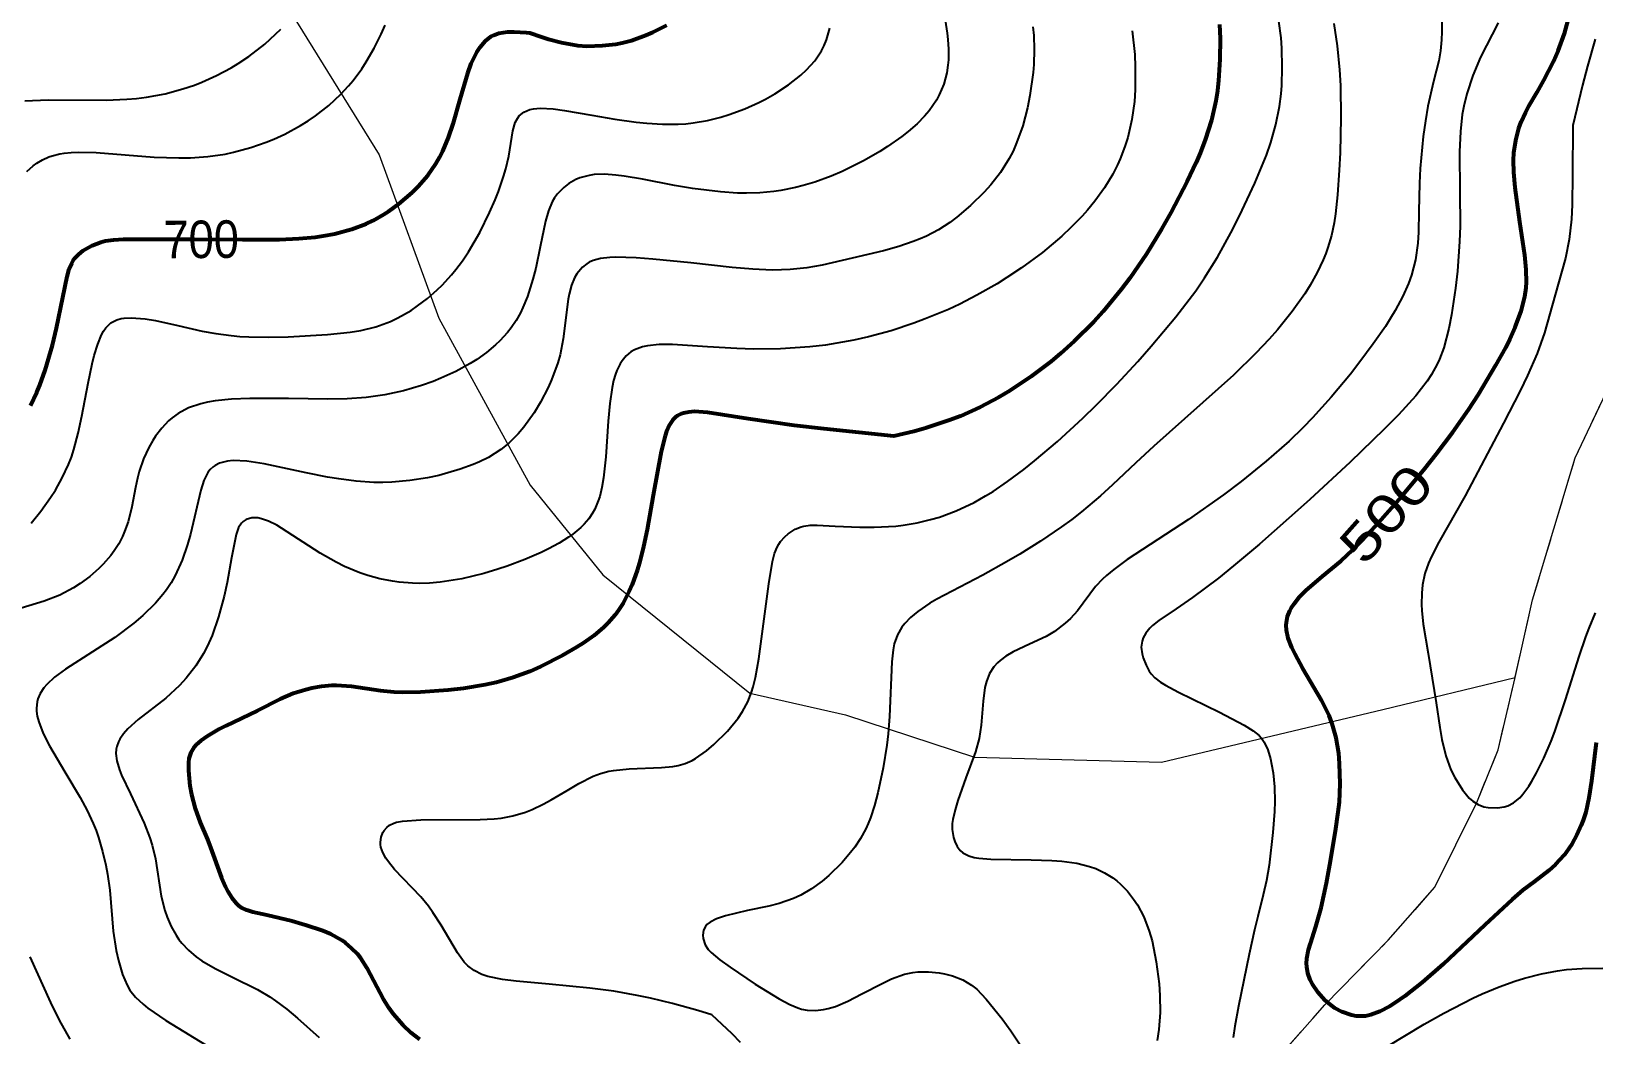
# Model space of a CAD drawing. Header units: metres. Extents: x 545098 to 555652, y 1854398 to 1862642.
# Drawn here: x 550135 to 550843, y 1856288 to 1856742 of the extents above; entities that cross this region are included whole.
import ezdxf
from ezdxf.enums import TextEntityAlignment as Align

# ---------------------------------------------------------------- set-up
doc = ezdxf.new("R2010")
doc.units = ezdxf.units.M
doc.header["$LTSCALE"] = 6.8
doc.linetypes.add('SHORT_DASHED', pattern=[2.7, 1.5, -1.2])
for name, color, linetype, lineweight in [('1', 7, 'Continuous', 25), ('2', 7, 'Continuous', 53), ('34', 7, 'Continuous', 13), ('45', 7, 'SHORT_DASHED', 13), ('53', 7, 'Continuous', 13)]:
    doc.layers.add(name, color=color, linetype=linetype, lineweight=lineweight)
doc.layers.add('4', color=7, linetype='Continuous')

msp = doc.modelspace()

# ---------------------------------------------------------------- linework, layer by layer
at = {"layer": '1'}
for points in [[(550133.35, 1856678.86), (550136.25, 1856681.47), (550137.81, 1856682.63), (550140.36, 1856684.18), (550143.21, 1856685.47), (550144.78, 1856686.01), (550148.26, 1856686.86), (550150.19, 1856687.18), (550153.35, 1856687.49), (550156.84, 1856687.62), (550164.65, 1856687.43), (550190.97, 1856685.43), (550202.12, 1856685.03), (550207.46, 1856685.11), (550215.3, 1856685.66), (550223.05, 1856686.78), (550226.93, 1856687.58), (550234.75, 1856689.7), (550241.67, 1856692.12), (550245.08, 1856693.51), (550250.09, 1856695.8), (550257.29, 1856699.67), (550260.7, 1856701.78), (550263.96, 1856704.01), (550270.04, 1856708.77), (550275.55, 1856713.93), (550278.91, 1856717.59), (550281.02, 1856720.11), (550284.93, 1856725.37), (550286.96, 1856728.43), (550290.62, 1856734.71), (550293.75, 1856741), (550295.52, 1856745.11)], [(550549.08, 1856747.37), (550550.05, 1856741.47), (550550.38, 1856738.55), (550550.65, 1856734.25), (550550.59, 1856729.35), (550550.4, 1856726.97), (550549.88, 1856723.48), (550548.55, 1856718.41), (550546.49, 1856713.5), (550545.16, 1856711.09), (550541.85, 1856706.34), (550539.86, 1856703.99), (550536.42, 1856700.48), (550532.42, 1856696.98), (550529.48, 1856694.67), (550523.06, 1856690.16), (550519.63, 1856687.99), (550512.44, 1856683.86), (550502.49, 1856678.95), (550497.5, 1856676.82), (550490.15, 1856674.11), (550484.84, 1856672.51), (550481.4, 1856671.63), (550474.74, 1856670.3), (550471.51, 1856669.84), (550465.23, 1856669.25), (550459.14, 1856669.07), (550455.18, 1856669.14), (550447.4, 1856669.64), (550434.69, 1856671.22), (550426.63, 1856672.57), (550412.06, 1856675.34), (550403.81, 1856676.77), (550400.09, 1856677.27), (550394.95, 1856677.63), (550390.22, 1856677.46), (550387.99, 1856677.13), (550383.74, 1856675.96), (550381.97, 1856675.23), (550378.66, 1856673.39), (550376.43, 1856671.7), (550373.53, 1856668.7), (550372.31, 1856667), (550371.25, 1856665.18), (550369.52, 1856661.13), (550368.17, 1856656.44), (550365.77, 1856644.78), (550363.76, 1856635.2), (550362.47, 1856630.1), (550360.02, 1856622.38), (550357.97, 1856617.36), (550356.8, 1856614.93), (550354.83, 1856611.44), (550352.61, 1856608.15), (550351, 1856606.07), (550347.46, 1856602.18), (550345.55, 1856600.37), (550341.47, 1856596.97), (550337.09, 1856593.86), (550334.02, 1856591.94), (550327.59, 1856588.42), (550320.85, 1856585.31), (550317.37, 1856583.9), (550312.05, 1856582), (550303.86, 1856579.61), (550295.46, 1856577.81), (550291.21, 1856577.15), (550286.92, 1856576.65), (550278.29, 1856576.05), (550269.56, 1856575.87), (550251.87, 1856576.12), (550234.29, 1856576.21), (550226.06, 1856575.86), (550218.56, 1856575.1), (550215.16, 1856574.53), (550212.03, 1856573.8), (550206.52, 1856571.91), (550201.85, 1856569.43), (550199.13, 1856567.47), (550197.46, 1856566.02), (550194.39, 1856562.79), (550191.6, 1856559.13), (550190.31, 1856557.15), (550188.52, 1856553.98), (550186.16, 1856548.8), (550184.23, 1856543.14), (550183.43, 1856540.13), (550182.52, 1856535.94), (550180.83, 1856527.16), (550179.16, 1856520.41), (550177.61, 1856515.92), (550176.66, 1856513.7), (550174.96, 1856510.43), (550172.91, 1856507.22), (550171.36, 1856505.14), (550167.87, 1856501.14)], [(550353.38, 1856387.25), (550359.04, 1856389.01), (550362.15, 1856390.24), (550367.17, 1856392.59), (550370.73, 1856394.51), (550378.03, 1856398.78), (550383.28, 1856401.88), (550389.75, 1856405.22), (550393.13, 1856406.48), (550396.88, 1856407.45), (550398.96, 1856407.83), (550406.02, 1856408.53), (550420.65, 1856409.15), (550425.87, 1856409.64), (550428.17, 1856410.05), (550431.39, 1856410.97), (550434.52, 1856412.33), (550436.1, 1856413.22), (550441.06, 1856416.72), (550444.39, 1856419.54), (550450.57, 1856425.65), (550455.46, 1856431.56), (550457.41, 1856434.48), (550459.82, 1856438.94), (550461.51, 1856443.24), (550462.24, 1856445.68), (550463.26, 1856449.96), (550464.74, 1856458.32), (550469.33, 1856492.29), (550470.98, 1856502.47), (550471.92, 1856506.03), (550473.1, 1856508.92), (550473.82, 1856510.21), (550474.65, 1856511.42), (550476.58, 1856513.63), (550478.04, 1856514.93), (550481.28, 1856517.01), (550483.88, 1856518.07), (550485.21, 1856518.42), (550488.02, 1856518.8), (550491.18, 1856518.85), (550499.31, 1856518.39), (550510.56, 1856517.89), (550516.96, 1856517.88), (550526.83, 1856518.42), (550530.08, 1856518.8), (550536.42, 1856519.88), (550542.57, 1856521.34), (550546.54, 1856522.52), (550554.18, 1856525.34), (550562.29, 1856529.17), (550567.46, 1856532.06), (550570.83, 1856534.13), (550577.41, 1856538.55), (550584.72, 1856543.96), (550589.65, 1856547.89), (550600.04, 1856556.76), (550611.5, 1856567.27), (550617.55, 1856573.14), (550626.9, 1856582.67), (550636.33, 1856592.92), (550642.44, 1856599.88), (550653.56, 1856613.17), (550662.63, 1856624.92), (550666.64, 1856630.72), (550672.5, 1856640.17), (550678.46, 1856651.06), (550682.37, 1856658.76), (550689.39, 1856673.65), (550694.65, 1856686.28), (550696.64, 1856691.93), (550698.94, 1856700.08), (550700.53, 1856708.31), (550701.22, 1856713.97), (550701.54, 1856717.85), (550701.81, 1856725.94), (550701.6, 1856734.64), (550701.24, 1856739.33), (550700.27, 1856746.98)], [(550725.09, 1856745.91), (550726.65, 1856735.75), (550727.72, 1856724.94), (550728.11, 1856717.85), (550728.32, 1856703.2), (550727.98, 1856687.39), (550727.62, 1856679.48), (550726.85, 1856668.37), (550725.91, 1856659.68), (550725.28, 1856655.69), (550724.08, 1856649.99), (550722.46, 1856644.46), (550721.47, 1856641.7), (550720.34, 1856638.91), (550717.66, 1856633.24), (550714.43, 1856627.45), (550711.96, 1856623.52), (550706.29, 1856615.51), (550699.62, 1856607.27), (550695.91, 1856603.07), (550689.85, 1856596.63), (550679.63, 1856586.68), (550643.57, 1856554.57), (550635.55, 1856547.07), (550624.89, 1856537.06), (550619.43, 1856532.13), (550610.92, 1856524.92), (550606.46, 1856521.42), (550601.85, 1856518.03), (550592.36, 1856511.58), (550582.94, 1856505.7), (550576.94, 1856502.18), (550566.27, 1856496.23), (550545.35, 1856485.3), (550542.25, 1856483.49), (550536.75, 1856479.78)], [(550774.01, 1856749.59), (550774.09, 1856742.07), (550773.96, 1856738.53), (550773.5, 1856733.53), (550772.66, 1856728.89), (550770.28, 1856719.58), (550767.77, 1856708.4), (550766.62, 1856701.87), (550765.61, 1856694.72), (550764.19, 1856680.18), (550763.86, 1856673.58), (550763.66, 1856660.79), (550763.47, 1856651.45), (550763.13, 1856646.51), (550762.06, 1856638.89), (550760.27, 1856631.91), (550758.98, 1856628.25), (550756.41, 1856622.4), (550752.95, 1856615.96)], [(550799.48, 1856746.22), (550791.62, 1856730.64), (550788.03, 1856722.32), (550785.31, 1856714.04), (550783.99, 1856708.48)], [(550132.38, 1856710.87), (550142.95, 1856711.29), (550169.3, 1856711.19), (550178.53, 1856711.57), (550183.04, 1856711.95), (550187.44, 1856712.49), (550195.89, 1856714.05), (550203.96, 1856716.22), (550209.16, 1856718), (550212.56, 1856719.32), (550219.24, 1856722.31), (550225.78, 1856725.75), (550229.02, 1856727.68), (550233.84, 1856730.88), (550241.06, 1856736.48), (550248.3, 1856743.24)], [(550633.84, 1856742.58), (550634.96, 1856731.83), (550635.24, 1856726.22), (550635.19, 1856715.88), (550634.82, 1856710.56), (550633.71, 1856702.46), (550631.81, 1856694.25), (550630.52, 1856690.12), (550628.4, 1856684.6), (550627.17, 1856681.84), (550625.07, 1856677.71), (550621.35, 1856671.53), (550616.9, 1856665.41), (550613.56, 1856661.38), (550611.18, 1856658.72), (550606.08, 1856653.48), (550601.98, 1856649.64), (550593.18, 1856642.22), (550583.72, 1856635.22), (550577.14, 1856630.84), (550572.66, 1856628.06), (550563.55, 1856622.88), (550555.78, 1856618.92), (550550.58, 1856616.5), (550540.16, 1856612.16), (550534.97, 1856610.23), (550524.65, 1856606.85), (550514.48, 1856604.08), (550507.83, 1856602.57), (550494.91, 1856600.31), (550487.92, 1856599.47), (550474.65, 1856598.57), (550462.39, 1856598.48), (550454.86, 1856598.72), (550441.46, 1856599.55), (550425.74, 1856600.55), (550419.6, 1856600.57), (550414.4, 1856600.06), (550412.11, 1856599.56), (550408.48, 1856598.18), (550406.87, 1856597.24), (550404.7, 1856595.46), (550402.82, 1856593.22), (550401.99, 1856591.91), (550400.51, 1856588.89), (550399.87, 1856587.17), (550399.03, 1856584.3), (550398.33, 1856581.1), (550397.25, 1856573.87), (550396.51, 1856565.93), (550395.43, 1856549.82), (550394.49, 1856540.21), (550393.75, 1856535.84), (550392.72, 1856531.74), (550392.07, 1856529.79), (550390.45, 1856526.07), (550389.46, 1856524.3), (550387.73, 1856521.75), (550385.66, 1856519.33), (550384.11, 1856517.78), (550380.59, 1856514.82), (550378.64, 1856513.41), (550374.36, 1856510.7), (550369.6, 1856508.13), (550366.19, 1856506.48), (550358.82, 1856503.32), (550350.81, 1856500.32), (550346.62, 1856498.92), (550340.18, 1856496.99), (550330.32, 1856494.61), (550320.48, 1856493.04), (550315.66, 1856492.63), (550310.95, 1856492.5), (550307.87, 1856492.56), (550301.86, 1856493.03), (550298.92, 1856493.43), (550293.2, 1856494.55), (550287.66, 1856496.07), (550284.07, 1856497.28), (550277.13, 1856500.18), (550273.37, 1856502.05), (550266.2, 1856506.12), (550248.64, 1856517.52), (550246.44, 1856518.81), (550242.68, 1856520.69), (550239.63, 1856521.77), (550237.93, 1856522.13), (550235.12, 1856522.17), (550232.59, 1856521.45), (550231.22, 1856520.55), (550230.44, 1856519.77), (550229.16, 1856517.73), (550228.09, 1856514.61), (550226.06, 1856504.06), (550223.96, 1856492.9), (550222.6, 1856486.65), (550220.16, 1856477.35), (550217.22, 1856468.96), (550214.98, 1856463.94), (550213.37, 1856460.82), (550209.86, 1856455.14)], [(550355.43, 1856702.93), (550356.26, 1856704), (550358.32, 1856705.7), (550361.03, 1856706.89), (550362.7, 1856707.27), (550365.73, 1856707.56), (550371.7, 1856707.26), (550376.78, 1856706.55), (550389.09, 1856704.34), (550399.52, 1856702.52), (550409.15, 1856701.18), (550413.99, 1856700.69), (550421.21, 1856700.26), (550428.26, 1856700.28), (550431.68, 1856700.5), (550435.03, 1856700.85), (550441.46, 1856701.95), (550447.53, 1856703.46), (550451.35, 1856704.64), (550458.44, 1856707.26), (550464.8, 1856710.06), (550467.76, 1856711.55), (550472.03, 1856713.95), (550478.27, 1856718.1), (550483.78, 1856722.46), (550486.42, 1856724.92), (550490.06, 1856728.96), (550493.13, 1856733.46), (550494.38, 1856735.88), (550495.42, 1856738.43), (550496.91, 1856743.79)], [(550588.86, 1856744.4), (550589.26, 1856740.45), (550589.5, 1856734.16), (550589.27, 1856727.34), (550588.97, 1856723.69), (550587.5, 1856713.21), (550586.39, 1856707.75), (550584.25, 1856699.6), (550581.5, 1856691.8), (550579.9, 1856688.15), (550578.14, 1856684.71), (550574.22, 1856678.44), (550569.89, 1856672.9), (550566.86, 1856669.56), (550560.65, 1856663.54), (550554.41, 1856658.23), (550551.21, 1856655.83), (550546.18, 1856652.55), (550540.72, 1856649.65), (550537.78, 1856648.34), (550534.68, 1856647.13)], [(550843.49, 1856738.81), (550840.01, 1856726.61), (550837.78, 1856717.88), (550833.4, 1856699.66), (550833.26, 1856677.42), (550833.06, 1856663.74), (550832.74, 1856657.31), (550831.76, 1856648.17), (550830.01, 1856639.59), (550825.35, 1856623.11), (550820.46, 1856605.8), (550817.19, 1856596.46), (550812.89, 1856586.54), (550809.52, 1856579.6), (550801.98, 1856564.97), (550784.6, 1856532.17), (550772.75, 1856511.11), (550769.29, 1856504.64), (550767.94, 1856501.6), (550766.37, 1856496.93), (550765.36, 1856491.81), (550765, 1856488.14), (550764.9, 1856482.97), (550765.01, 1856480.29), (550765.64, 1856474.05), (550767.82, 1856460.77), (550771.45, 1856438.4), (550773.12, 1856427.32), (550774.1, 1856421.89), (550775.9, 1856414.4), (550778.19, 1856408.13), (550779.89, 1856404.64), (550783.34, 1856399.11), (550786.49, 1856395.28), (550788.03, 1856393.9), (550790.42, 1856392.37), (550793.07, 1856391.4), (550794.99, 1856391.02), (550799.2, 1856390.89), (550802.3, 1856391.31), (550803.94, 1856391.83), (550806.54, 1856393.21), (550809.3, 1856395.52), (550810.76, 1856397.11), (550813.45, 1856400.75), (550814.85, 1856402.94), (550816.98, 1856406.7), (550820.24, 1856413.34), (550823.53, 1856421.14), (550825.17, 1856425.47), (550830.01, 1856439.75), (550836.24, 1856459.4), (550839.26, 1856468.24), (550840.75, 1856472.19), (550843.69, 1856479.17)], [(550135.21, 1856519.69), (550139.59, 1856525.21), (550144.03, 1856531.35), (550146.22, 1856534.71), (550149.36, 1856540.19), (550152.21, 1856546.28), (550153.48, 1856549.59), (550154.63, 1856553.08), (550156.62, 1856560.46), (550158.29, 1856568.14), (550161.08, 1856583.07), (550162.89, 1856591.8), (550163.85, 1856595.66), (550165.39, 1856600.75), (550167.13, 1856604.94), (550168.08, 1856606.66), (550169.1, 1856608.14), (550171.38, 1856610.38), (550174.01, 1856611.79), (550176, 1856612.34), (550177.44, 1856612.56), (550180.61, 1856612.68), (550186.86, 1856612.16), (550191.55, 1856611.4), (550201.72, 1856609.2), (550212.75, 1856606.64), (550218.95, 1856605.5), (550225.91, 1856604.6), (550229.73, 1856604.28), (550233.8, 1856604.06), (550242.53, 1856603.91), (550251.67, 1856604.09), (550269.44, 1856605.12), (550279.79, 1856606.22), (550284.54, 1856607), (550291.35, 1856608.64), (550297.97, 1856611.04), (550301.29, 1856612.6), (550307.27, 1856616.01), (550310.27, 1856618.04), (550314.75, 1856621.46), (550319.17, 1856625.36), (550321.33, 1856627.48), (550325.54, 1856632.06), (550327.58, 1856634.52), (550330.52, 1856638.42), (550333.33, 1856642.56), (550338.46, 1856651.33), (550342.88, 1856660.3), (550345.38, 1856666.11), (550346.84, 1856669.83), (550349.21, 1856676.64), (550350.21, 1856680.02), (550351.61, 1856685.82), (550353.38, 1856697.34), (550354.42, 1856701.01), (550355.43, 1856702.93)], [(550783.99, 1856708.48), (550783.32, 1856704.72), (550782.42, 1856696.97), (550782.04, 1856687.84), (550782.25, 1856669.74), (550782.29, 1856654.13), (550782.11, 1856647.2), (550781.2, 1856633.77), (550780.3, 1856626.08), (550778.44, 1856614.07), (550777.19, 1856607.84), (550774.9, 1856599.09), (550773.04, 1856594), (550771.96, 1856591.63), (550769.43, 1856587.04), (550767.38, 1856583.98), (550762.2, 1856577.44), (550754.35, 1856568.83), (550747.94, 1856562.29), (550732.49, 1856547.36), (550714.23, 1856530.48), (550704.83, 1856522.01), (550691.42, 1856510.24), (550679.73, 1856500.38), (550672.89, 1856494.87), (550661.12, 1856486.05), (550653.73, 1856481.02), (550645.93, 1856475.7), (550643.04, 1856473.37), (550641.86, 1856472.23), (550640.04, 1856470), (550638.83, 1856467.82), (550638.33, 1856466.41), (550637.95, 1856463.65), (550638.3, 1856460.68), (550638.83, 1856458.82), (550640.2, 1856455.51), (550641.59, 1856452.81), (550642.43, 1856451.6), (550644.15, 1856449.8), (550646.67, 1856447.87), (550648.88, 1856446.46), (550654.78, 1856443.23), (550673.36, 1856434.17), (550684.46, 1856428.34), (550688.59, 1856425.75), (550691.29, 1856423.61), (550692.35, 1856422.5), (550693.66, 1856420.66), (550695.24, 1856417.17), (550696.44, 1856413.06), (550696.97, 1856410.68), (550697.64, 1856406.81), (550698.27, 1856400.5), (550698.39, 1856393.86), (550698.23, 1856389.28), (550697.51, 1856379.78), (550695.82, 1856365.04), (550694.65, 1856358.06), (550693.21, 1856351.51), (550690.76, 1856341.8), (550689.28, 1856335.75), (550686.76, 1856324.69), (550681.94, 1856301.25), (550680.33, 1856292.07), (550679.61, 1856287.02)], [(550534.68, 1856647.13), (550528.09, 1856644.95), (550521.15, 1856643.02), (550507.05, 1856639.59), (550493.46, 1856636.46), (550486.47, 1856635.26), (550479.01, 1856634.49), (550475.03, 1856634.32), (550470.85, 1856634.3), (550462.01, 1856634.67), (550452.75, 1856635.44), (550434.03, 1856637.5), (550416.77, 1856639.26), (550409.22, 1856639.82), (550399.8, 1856640.09), (550397.26, 1856639.99), (550393.01, 1856639.51), (550389.7, 1856638.63), (550387.89, 1856637.81), (550386.81, 1856637.16), (550384.9, 1856635.61), (550382.42, 1856632.61), (550381.34, 1856630.75), (550379.94, 1856627.42), (550378.84, 1856623.38), (550378.41, 1856621.05), (550376.21, 1856603.11), (550374.75, 1856595.96), (550373.71, 1856592.24), (550370.94, 1856584.6), (550369.42, 1856581.2), (550365.97, 1856574.51), (550363.06, 1856569.72), (550358.32, 1856563.15), (550355.82, 1856560.22), (550353.27, 1856557.58), (550351.53, 1856555.98), (550347.95, 1856553.1), (550342.29, 1856549.5), (550338.28, 1856547.49), (550335.48, 1856546.29), (550329.56, 1856544.14), (550319.86, 1856541.39), (550314.71, 1856540.27), (550306.74, 1856538.99), (550298.61, 1856538.27), (550294.52, 1856538.15), (550290.46, 1856538.2), (550282.41, 1856538.75), (550274.55, 1856539.76), (550269.46, 1856540.62), (550259.74, 1856542.57), (550240.75, 1856546.64), (550232.86, 1856547.85), (550226.8, 1856548.11), (550224.12, 1856547.86), (550220.58, 1856546.93), (550218.54, 1856545.88), (550217.62, 1856545.21), (550216.38, 1856544.03), (550215.28, 1856542.61), (550213.48, 1856539.09), (550212.04, 1856534.71), (550207.42, 1856514.78), (550206.12, 1856510.12), (550203.71, 1856503.03), (550200.55, 1856496.08), (550198.65, 1856492.75), (550196.5, 1856489.54), (550194.94, 1856487.48), (550191.54, 1856483.51), (550185.87, 1856477.96), (550181.77, 1856474.5), (550173.09, 1856468.08), (550163.05, 1856461.55), (550150.83, 1856453.68), (550145.87, 1856450), (550142.42, 1856446.8), (550141.04, 1856445.19), (550139.41, 1856442.74), (550138.31, 1856440.2), (550137.96, 1856438.88), (550137.66, 1856436.1), (550137.71, 1856434.64), (550138.05, 1856432.34), (550138.68, 1856429.89), (550140.73, 1856424.62), (550143.57, 1856418.98), (550150.5, 1856407.25), (550157.46, 1856395.62), (550160.61, 1856389.77), (550163.4, 1856383.77), (550164.63, 1856380.69), (550165.74, 1856377.55), (550167.61, 1856371.19), (550169.06, 1856364.93), (550169.81, 1856360.92), (550170.87, 1856353.63), (550172.44, 1856335.19), (550173.82, 1856326.32), (550174.81, 1856321.78)], [(550752.95, 1856615.96), (550750.84, 1856612.47), (550748.46, 1856608.76), (550743.01, 1856600.89), (550736.91, 1856592.7), (550732.62, 1856587.23), (550723.93, 1856576.76), (550715.49, 1856567.38), (550711.3, 1856563.04), (550704.87, 1856556.82), (550694.56, 1856547.74), (550683.11, 1856538.57), (550675.11, 1856532.56), (550659.37, 1856521.46), (550631.53, 1856503.28), (550625.46, 1856498.83), (550622.24, 1856496.13), (550620.39, 1856494.41), (550617.27, 1856491.06), (550609.07, 1856480.05), (550605.88, 1856476.62), (550603.54, 1856474.48), (550598.59, 1856470.73), (550594.82, 1856468.5), (550587.29, 1856464.96), (550579.95, 1856461.55), (550576.62, 1856459.61), (550574, 1856457.65), (550572.82, 1856456.57), (550571.24, 1856454.79), (550569.28, 1856451.73), (550567.85, 1856448.12), (550567.16, 1856445.4), (550566.28, 1856439.23), (550565.44, 1856428.29), (550564.51, 1856422.34), (550562.86, 1856416.26), (550558.55, 1856404.43), (550554.93, 1856394.22), (550553.67, 1856390.08), (550552.62, 1856385.69), (550552.38, 1856383.81), (550552.36, 1856381.11), (550552.97, 1856377.46), (550553.52, 1856375.71), (550554.6, 1856373.38), (550555.99, 1856371.55), (550557.09, 1856370.59), (550559.79, 1856369.17), (550562.33, 1856368.45), (550564.4, 1856368.1), (550569.79, 1856367.65), (550588.14, 1856367.33), (550597.38, 1856367.16), (550601.99, 1856366.87), (550608.77, 1856365.94), (550614.56, 1856364.45), (550617.34, 1856363.44), (550621.34, 1856361.56), (550625.09, 1856359.24), (550626.85, 1856357.9), (550628.54, 1856356.44), (550631.68, 1856353.19), (550634.49, 1856349.57), (550636.17, 1856346.99), (550639.05, 1856341.55), (550641.54, 1856335.13), (550642.83, 1856330.68), (550644.76, 1856321.29), (550646.06, 1856311.24), (550646.42, 1856306.08), (550646.49, 1856298.32), (550645.9, 1856290.67), (550645.17, 1856285.62)], [(550167.87, 1856501.14), (550165.96, 1856499.24), (550161.85, 1856495.64), (550157.46, 1856492.39), (550154.41, 1856490.44), (550148.18, 1856487.13), (550141.15, 1856484.38), (550127.29, 1856480.2)], [(550536.75, 1856479.78), (550533.42, 1856477.03), (550530.87, 1856474.39), (550529.55, 1856472.66), (550527.54, 1856469.15), (550526.09, 1856465.12), (550525.55, 1856462.47), (550524.95, 1856457.06), (550523.96, 1856432.24), (550523.35, 1856424.34), (550522.76, 1856419.35), (550521.11, 1856409.1), (550518.68, 1856397.72), (550517.12, 1856391.96), (550515.3, 1856386.47), (550514.28, 1856383.9), (550513.19, 1856381.48), (550510.79, 1856377.06), (550508.18, 1856373.11), (550506.34, 1856370.69), (550502.49, 1856366.25), (550496.5, 1856360.29), (550493.41, 1856357.67), (550488.66, 1856354.24), (550483.79, 1856351.47), (550480.52, 1856349.97), (550474.02, 1856347.65), (550469.26, 1856346.4), (550459.61, 1856344.41), (550449.72, 1856342.1), (550445.62, 1856340.74), (550442.66, 1856339.22), (550441.29, 1856338.1), (550440.61, 1856337.3), (550439.75, 1856335.56), (550439.44, 1856333.37), (550439.58, 1856331.84), (550440.54, 1856328.88), (550441.84, 1856326.87), (550443.12, 1856325.49), (550447.17, 1856322.16), (550451.78, 1856318.86), (550463.16, 1856311.21), (550474.05, 1856304.44), (550478.74, 1856301.94), (550482.39, 1856300.38), (550484.09, 1856299.84), (550486.58, 1856299.32), (550490.39, 1856299.15), (550494.1, 1856299.6), (550496.12, 1856300.07), (550499.41, 1856301.09), (550505.01, 1856303.44), (550511.47, 1856306.74), (550520.55, 1856311.51), (550524.89, 1856313.53), (550530.8, 1856315.61), (550534.45, 1856316.4), (550536.83, 1856316.68), (550541.58, 1856316.77), (550546.46, 1856316.28), (550548.89, 1856315.84), (550552.41, 1856314.95), (550557.2, 1856313.12), (550561.14, 1856310.73), (550563.44, 1856308.83), (550567.77, 1856304.29), (550574.94, 1856295.5), (550578.94, 1856290.04), (550584.55, 1856281.44)], [(550209.86, 1856455.14), (550205.47, 1856449.56), (550202.39, 1856446.27), (550196.21, 1856440.63), (550183.73, 1856430.85), (550179.03, 1856426.61), (550177.06, 1856424.38), (550175.46, 1856422.06), (550174.83, 1856420.86), (550174.02, 1856418.64), (550173.79, 1856417.45), (550173.67, 1856415.51), (550174.09, 1856412.16), (550175.3, 1856408.08), (550176.24, 1856405.7), (550180.22, 1856397.2), (550186.45, 1856384.03), (550189.04, 1856377.33), (550190.05, 1856374.07), (550191.52, 1856367.82), (550194.15, 1856351.01), (550195.75, 1856344.47), (550196.78, 1856341.43), (550198.63, 1856337.16), (550200.86, 1856333.24), (550202.11, 1856331.42), (550203.47, 1856329.69), (550206.5, 1856326.48), (550210, 1856323.54), (550212.62, 1856321.69), (550218.59, 1856318.17), (550226.47, 1856314.29), (550237.81, 1856308.66), (550243.35, 1856305.42), (550245.98, 1856303.65), (550251.04, 1856299.83), (550255.91, 1856295.72), (550265.62, 1856287.03)], [(550456.52, 1856284.68), (550452.62, 1856288.68), (550443.5, 1856297.19), (550437.09, 1856299.18), (550425.63, 1856302.42), (550415.69, 1856304.82), (550409.75, 1856306.05), (550399.06, 1856307.9), (550388.27, 1856309.38), (550369.78, 1856311.21), (550354.84, 1856312.47), (550348.74, 1856313.23), (550342.07, 1856314.65), (550339.32, 1856315.57), (550335.84, 1856317.27), (550333.03, 1856319.39), (550331.4, 1856321.08), (550328.39, 1856325.24), (550320.96, 1856337.8), (550317.2, 1856343.57), (550315.13, 1856346.39), (550311.66, 1856350.59), (550299.85, 1856362.97), (550297.02, 1856366.46), (550295.86, 1856368.16), (550294.51, 1856370.66), (550293.66, 1856373.09), (550293.45, 1856374.28), (550293.4, 1856375.45), (550293.72, 1856377.71), (550294.55, 1856379.77), (550295.06, 1856380.61), (550296.33, 1856382.09), (550297.47, 1856383.01), (550299.47, 1856384.05), (550300.65, 1856384.43), (550303.47, 1856384.97), (550311.67, 1856385.43), (550338.56, 1856385.68), (550344.86, 1856385.93), (550348.04, 1856386.23), (550353.38, 1856387.25)], [(550134.74, 1856323.47), (550143.98, 1856302.85), (550147.93, 1856294.9), (550152.78, 1856286.29)], [(550174.81, 1856321.78), (550176.65, 1856315.44), (550178.7, 1856310.64), (550180.02, 1856308.45), (550182.56, 1856305.26), (550185.99, 1856302.01), (550188.12, 1856300.31), (550196.21, 1856294.69), (550217.17, 1856281.87)], [(550749.24, 1856282.96), (550766.06, 1856293.01), (550775.01, 1856298.07), (550788.12, 1856304.86), (550792.24, 1856306.76), (550800, 1856309.98), (550807.1, 1856312.51), (550811.44, 1856313.85), (550819.18, 1856315.83), (550826.38, 1856317.19), (550830.48, 1856317.7), (550837.61, 1856318.15), (550846.98, 1856318.41)]]:
    msp.add_lwpolyline(points, dxfattribs=at)
at = {"layer": '2'}
for points in [[(550361.12, 1856741.65), (550366.38, 1856739.77), (550369.59, 1856738.75), (550375.4, 1856737.22), (550382.74, 1856735.96), (550386.89, 1856735.66), (550393.94, 1856735.86), (550400.02, 1856736.56), (550402.87, 1856737.09), (550407.07, 1856738.15), (550413.6, 1856740.5), (550416.72, 1856741.87), (550423.17, 1856745.12)], [(550673.42, 1856745.36), (550673.65, 1856739.07), (550673.59, 1856729.53), (550672.96, 1856720.06), (550672.4, 1856715.43), (550671.67, 1856710.91), (550669.67, 1856702.05), (550666.88, 1856693.2), (550664.57, 1856687.15), (550662.82, 1856683), (550658.78, 1856674.31), (550651.38, 1856660.14), (550647.15, 1856652.74), (550640.24, 1856641.57), (550632.76, 1856630.65), (550628.85, 1856625.41), (550620.71, 1856615.51), (550616.48, 1856610.85), (550607.63, 1856602.03), (550601.41, 1856596.49), (550597.1, 1856592.94), (550588.1, 1856586.11), (550578.46, 1856579.65), (550573.32, 1856576.58), (550565.06, 1856572.21), (550556.02, 1856568.17), (550551.17, 1856566.29), (550540.68, 1856562.84), (550535.01, 1856561.28), (550525.93, 1856559.16), (550494.23, 1856562.41), (550480.8, 1856564.01), (550459.92, 1856566.96), (550441.59, 1856569.87), (550435.66, 1856570.22), (550433.01, 1856570.04), (550430.62, 1856569.55), (550429.53, 1856569.18), (550427.78, 1856568.27), (550426.98, 1856567.67), (550425.87, 1856566.55), (550424.37, 1856564.3), (550423.02, 1856561.21), (550422.39, 1856559.31), (550420.58, 1856552.1), (550416.98, 1856532.38), (550414.21, 1856516.92), (550412.58, 1856509.19), (550410.72, 1856501.81), (550409.69, 1856498.34), (550407.39, 1856491.94), (550406.11, 1856489), (550403.29, 1856483.6), (550401.19, 1856480.34), (550399.69, 1856478.3), (550396.43, 1856474.51), (550394.44, 1856472.55), (550390.16, 1856468.92), (550385.58, 1856465.65), (550382.4, 1856463.63), (550375.89, 1856459.89)], [(550790.57, 1856577.95), (550798.56, 1856591.17), (550802.95, 1856599.27), (550804.84, 1856603.07), (550807.28, 1856608.44), (550810.02, 1856615.73), (550811.66, 1856622.16), (550812.21, 1856626.19), (550812.37, 1856628.85), (550812.27, 1856634.35), (550811.64, 1856641.09), (550809.42, 1856656.11), (550807.21, 1856671.67), (550806.57, 1856678.48), (550806.45, 1856684.08), (550806.63, 1856687.27), (550807.52, 1856692.97), (550808.98, 1856698.5), (550809.97, 1856701.3), (550811.86, 1856705.57), (550813.43, 1856708.5), (550817.14, 1856714.82), (550820.28, 1856720.22), (550824.63, 1856728.66), (550826.73, 1856733.43), (550829.58, 1856741.28), (550831.91, 1856749.84)], [(550134.92, 1856573.01), (550137.86, 1856579), (550139.2, 1856582.18), (550141.65, 1856589), (550144.86, 1856600.32), (550146.68, 1856608.04), (550149.55, 1856621.87), (550151.56, 1856631.42), (550152.53, 1856634.78), (550153.67, 1856637.46), (550154.34, 1856638.61), (550155.11, 1856639.66), (550156.86, 1856641.51), (550158.82, 1856643.06), (550162.92, 1856645.38), (550166.83, 1856646.94), (550168.91, 1856647.48), (550172.54, 1856648.02), (550177.07, 1856648.28), (550188.54, 1856648.33), (550209.25, 1856648.2), (550231.01, 1856648.06), (550247.78, 1856648.14), (550256.4, 1856648.52), (550263.88, 1856649.21), (550267.52, 1856649.7), (550272.85, 1856650.67), (550280.54, 1856652.72), (550287.04, 1856655.22), (550290.2, 1856656.74), (550294.86, 1856659.37), (550297.16, 1856660.86), (550301.74, 1856664.18), (550307.78, 1856669.36), (550310.71, 1856672.28), (550314.84, 1856677.07), (550318.56, 1856682.35), (550320.22, 1856685.18), (550321.72, 1856688.12), (550324.31, 1856694.23), (550326.42, 1856700.39), (550329.56, 1856711.62), (550332.94, 1856723.38), (550334.57, 1856727.74), (550337.14, 1856732.93), (550338.6, 1856735.2), (550341.04, 1856738.05), (550343.47, 1856739.93), (550344.81, 1856740.63), (550347.04, 1856741.42), (550350.99, 1856742.03), (550354.03, 1856742.09), (550359.47, 1856741.81), (550361.12, 1856741.65)], [(550843.99, 1856420.48), (550841.85, 1856403.09), (550840.64, 1856395.45), (550839.17, 1856389.04), (550838.01, 1856385.33), (550837.15, 1856383.04), (550835.2, 1856378.71), (550832.9, 1856374.56), (550831.6, 1856372.53), (550829.4, 1856369.57), (550825.51, 1856365.32), (550822.48, 1856362.63), (550815.79, 1856357.47), (550810.71, 1856353.61), (550805.83, 1856349.51), (550793.54, 1856337.98), (550774.7, 1856320.24), (550765.21, 1856311.87), (550757.3, 1856305.63), (550752.92, 1856302.62), (550750.35, 1856301.04), (550745.93, 1856298.74), (550741.87, 1856297.21), (550739.53, 1856296.72), (550738.07, 1856296.59), (550735.24, 1856296.73), (550733.09, 1856297.14), (550728.76, 1856298.65), (550725.66, 1856300.32), (550722.83, 1856302.39), (550721.1, 1856303.96), (550718.03, 1856307.41), (550715.5, 1856311.13), (550714.49, 1856313.09), (550713.39, 1856316.13), (550712.88, 1856318.96), (550712.8, 1856320.45), (550712.93, 1856322.8), (550713.67, 1856326.68), (550714.55, 1856329.61), (550717.04, 1856337.28), (550719.34, 1856345.7), (550721.78, 1856356.91), (550723.35, 1856365.13), (550725.95, 1856380.44), (550727.17, 1856388.95), (550727.65, 1856393.49), (550728.01, 1856401.75), (550727.76, 1856410.93), (550727.34, 1856415.73), (550726.23, 1856422.67), (550724.45, 1856428.93), (550722.96, 1856432.73), (550719.5, 1856439.7), (550711.06, 1856454.03), (550707.62, 1856460.42), (550706.17, 1856463.5), (550704.53, 1856467.74), (550703.69, 1856471.37), (550703.55, 1856473.52), (550703.63, 1856474.87), (550704.17, 1856477.47), (550705.17, 1856480.05), (550705.85, 1856481.35), (550707.11, 1856483.31), (550709.56, 1856486.34), (550712.67, 1856489.48), (550720.07, 1856495.8), (550728.43, 1856502.66), (550733.8, 1856507.72), (550740.44, 1856514.61), (550745.41, 1856520.03), (550755.93, 1856532.01), (550766.39, 1856544.53), (550771.49, 1856550.95), (550778.95, 1856560.85), (550786.09, 1856571.09), (550790.57, 1856577.95)], [(550375.89, 1856459.89), (550366.05, 1856454.87), (550361.09, 1856452.67), (550353.55, 1856449.86), (550345.88, 1856447.68), (550340.79, 1856446.55), (550330.97, 1856444.91), (550324.13, 1856444.1), (550311.56, 1856443.25), (550303.61, 1856443.16), (550299.62, 1856443.31), (550293.48, 1856443.88), (550280.36, 1856445.83), (550273.57, 1856446.29), (550271.3, 1856446.25), (550266.78, 1856445.86), (550262.34, 1856445.08), (550259.45, 1856444.38), (550253.89, 1856442.6), (550248.09, 1856440.14), (550237.59, 1856434.82), (550223.39, 1856428.04), (550220.46, 1856426.51), (550215.19, 1856423.4), (550212.07, 1856421.25), (550209.92, 1856419.37), (550208.92, 1856418.22), (550207.58, 1856415.93), (550206.71, 1856413.23), (550206.47, 1856411.44), (550206.44, 1856407.81), (550207.15, 1856400.93), (550207.89, 1856396.89), (550209.52, 1856390.56), (550211.77, 1856384.32), (550215.07, 1856376.55), (550216.54, 1856373.02), (550221.4, 1856359.26), (550223.22, 1856355.11), (550224.28, 1856353.08), (550226.07, 1856350.22), (550228.09, 1856347.76), (550229.19, 1856346.74), (550230.35, 1856345.88)], [(550311.24, 1856286.17), (550307.37, 1856289.11), (550303.7, 1856292.51), (550299.28, 1856297.57), (550297.34, 1856300.26), (550294.78, 1856304.4), (550290.5, 1856312.67), (550287.49, 1856318.39), (550284.57, 1856322.83), (550282.97, 1856324.81), (550280.39, 1856327.5), (550277.55, 1856329.86), (550276.03, 1856330.93), (550271, 1856333.7), (550267.35, 1856335.26), (550259.55, 1856337.9), (550253.49, 1856339.62), (550242.01, 1856342.34), (550235.62, 1856343.68), (550232.86, 1856344.58), (550230.35, 1856345.88)]]:
    msp.add_lwpolyline(points, dxfattribs=at)
at = {"layer": '34'}
for points in [[(550807.24, 1856449.93), (550815.1, 1856485.08), (550834.45, 1856549.3), (550870.93, 1856626.27)], [(550439.3, 1855791.97), (550450.99, 1855823.79), (550451.14, 1855847.69), (550449.52, 1855891.81), (550461.12, 1855928.5), (550482.19, 1855965.13), (550509.79, 1855994.45), (550537.43, 1856012.58), (550552.63, 1856019.84), (550569.79, 1856038.11), (550585.13, 1856067.42), (550592.85, 1856089.43), (550598.67, 1856111.46), (550610.28, 1856149.98), (550619.45, 1856169.49), (550637.09, 1856195.77), (550679.14, 1856254.33), (550721.12, 1856301.85), (550749.72, 1856331.09), (550770.88, 1856354.98), (550789.89, 1856393.33), (550799.52, 1856417.17), (550807.24, 1856449.93)]]:
    msp.add_lwpolyline(points, dxfattribs=at)
at = {"layer": '45'}
msp.add_lwpolyline([(550679.14, 1856254.33), (550721.12, 1856301.85), (550749.72, 1856331.09), (550770.88, 1856354.98), (550789.89, 1856393.33), (550799.52, 1856417.17), (550807.3, 1856450.2), (550815.1, 1856485.08), (550834.45, 1856549.3), (550870.93, 1856626.27)], dxfattribs=at)
at = {"layer": '53'}
msp.add_lwpolyline([(549997.27, 1857027.41), (550038.06, 1856987.41), (550119.08, 1856924.34), (550176.7, 1856873.88), (550292.85, 1856686.46), (550319.86, 1856612.58), (550361.27, 1856536.89), (550394.18, 1856496.32), (550460.69, 1856442.89), (550503.94, 1856433.04), (550562.39, 1856413.93), (550647.09, 1856411.55), (550747.3, 1856435.43), (550807.24, 1856449.93)], dxfattribs=at)

# ---------------------------------------------------------------- texts
at = {"layer": '4'}
for s, rotation, width, p in [('700', 0.483, 0.9, (550212.32, 1856639.69)), ('500', 48.433, 1.3, (550755.23, 1856518.35))]:
    msp.add_text(s, height=17, rotation=rotation, dxfattribs=dict(at, width=width)).set_placement(p, align=Align.CENTER)

doc.saveas('drawing.dxf')
